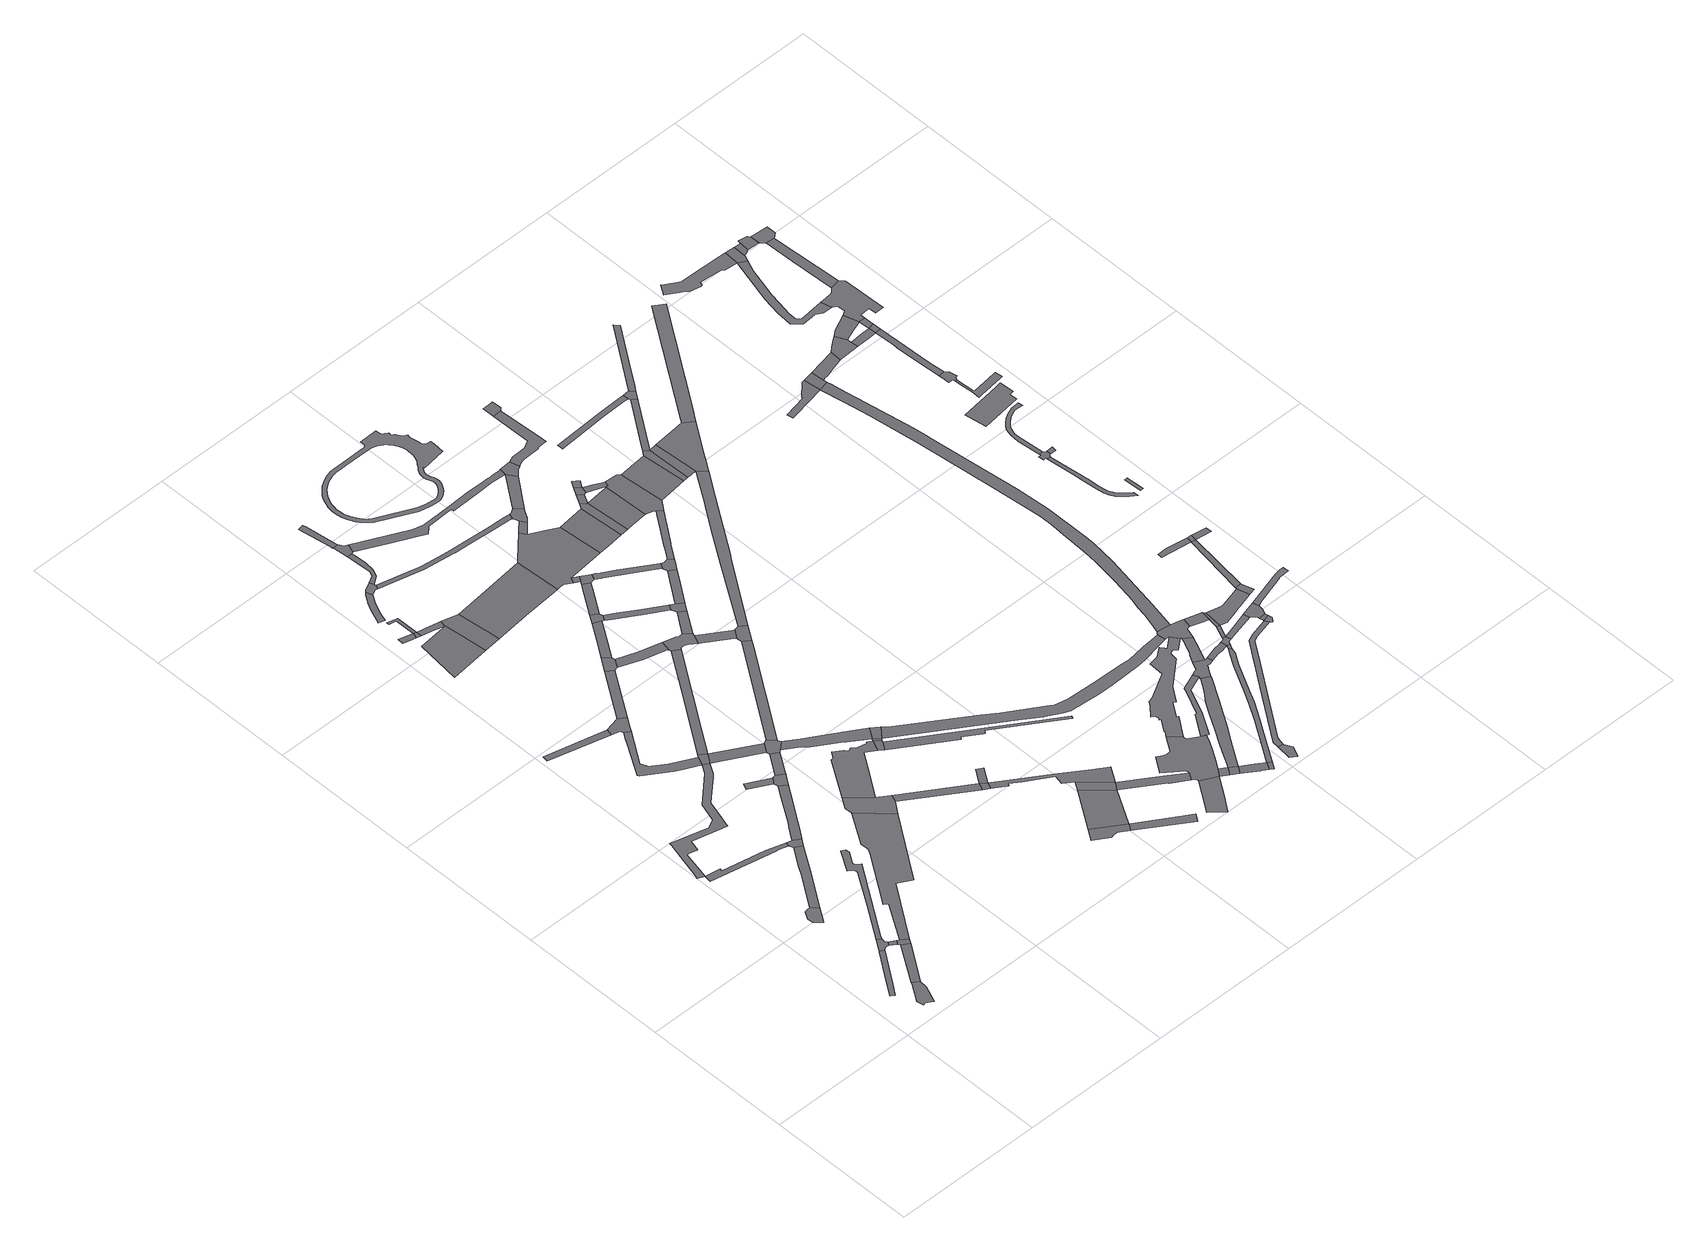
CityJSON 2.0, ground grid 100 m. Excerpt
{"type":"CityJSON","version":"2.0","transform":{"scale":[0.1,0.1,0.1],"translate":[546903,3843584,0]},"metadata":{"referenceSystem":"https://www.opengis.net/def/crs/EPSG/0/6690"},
"CityObjects":{
"road1":{"type":"Road","geometry":[{"type":"MultiSurface","lod":"1","boundaries":[[[0,1,2,3,4,5,6,7,8,9]]]}]},
"road2":{"type":"Road","attributes":{"RoadStructureAttribute.sectionType":"1"},"geometry":[{"type":"MultiSurface","lod":"1","boundaries":[[[10,11,12,13,14,15,16]]]}]},
"road3":{"type":"Road","attributes":{"RoadStructureAttribute.sectionType":"1"},"geometry":[{"type":"MultiSurface","lod":"1","boundaries":[[[17,0,9,18,19]]]}]},
"road4":{"type":"Road","geometry":[{"type":"MultiSurface","lod":"1","boundaries":[[[20,10,16,21,22,23,24,25,26]]]}]},
"road5":{"type":"Road","geometry":[{"type":"MultiSurface","lod":"1","boundaries":[[[27,28,29,30,31,32,33,34,35,36]]]}]},
"road6":{"type":"Road","geometry":[{"type":"MultiSurface","lod":"1","boundaries":[[[23,22,37,38]]]}]},
"road7":{"type":"Road","geometry":[{"type":"MultiSurface","lod":"1","boundaries":[[[38,37,17,19,39,40]]]}]},
"road8":{"type":"Road","attributes":{"RoadStructureAttribute.sectionType":"1"},"geometry":[{"type":"MultiSurface","lod":"1","boundaries":[[[41,42,43,44,45,46,47,48,49,50]]]}]},
"road9":{"type":"Road","attributes":{"RoadStructureAttribute.sectionType":"1"},"geometry":[{"type":"MultiSurface","lod":"1","boundaries":[[[51,52,53,54,27,36,55,56]]]}]},
"road10":{"type":"Road","attributes":{"RoadStructureAttribute.sectionType":"1"},"geometry":[{"type":"MultiSurface","lod":"1","boundaries":[[[57,58,59,60,61,62,63,64,65,66,67,20,26]]]}]},
"road11":{"type":"Road","attributes":{"RoadStructureAttribute.sectionType":"1"},"geometry":[{"type":"MultiSurface","lod":"1","boundaries":[[[68,69,70,71,72,73,74,75,76,77,78,79,80,81,45,82,83,84,85,86,87,88,89,90,91,92,93,94,95,96,97]]]}]},
"road12":{"type":"Road","geometry":[{"type":"MultiSurface","lod":"1","boundaries":[[[50,49,51,56,98,99]]]}]},
"road13":{"type":"Road","attributes":{"RoadStructureAttribute.sectionType":"1"},"geometry":[{"type":"MultiSurface","lod":"1","boundaries":[[[100,101,102,103]]]}]},
"road14":{"type":"Road","attributes":{"RoadStructureAttribute.sectionType":"1"},"geometry":[{"type":"MultiSurface","lod":"1","boundaries":[[[104,105,106,107,108,109,110,40,39,111,112,113,114]]]}]},
"road15":{"type":"Road","attributes":{"RoadStructureAttribute.sectionType":"1"},"geometry":[{"type":"MultiSurface","lod":"1","boundaries":[[[115,116,117,118,119,99,98,120,121,122,123]]]}]},
"road16":{"type":"Road","attributes":{"RoadStructureAttribute.sectionType":"1"},"geometry":[{"type":"MultiSurface","lod":"1","boundaries":[[[124,125,126,127,128,129,130,131,132,133,134,68,135,136,137,138,139,140,141,142]]]}]},
"road17":{"type":"Road","geometry":[{"type":"MultiSurface","lod":"1","boundaries":[[[143,144,145,146]]]}]},
"road18":{"type":"Road","geometry":[{"type":"MultiSurface","lod":"1","boundaries":[[[147,103,102,148,124,142,149,150,151]]]}]},
"road19":{"type":"Road","geometry":[{"type":"MultiSurface","lod":"1","boundaries":[[[152,135,68,97,153]]]}]},
"road20":{"type":"Road","attributes":{"RoadStructureAttribute.sectionType":"1"},"geometry":[{"type":"MultiSurface","lod":"1","boundaries":[[[154,155,156,157,158]]]}]},
"road21":{"type":"Road","attributes":{"RoadStructureAttribute.sectionType":"1"},"geometry":[{"type":"MultiSurface","lod":"1","boundaries":[[[159,160,161,162,163,164,165]]]}]},
"road22":{"type":"Road","geometry":[{"type":"MultiSurface","lod":"1","boundaries":[[[158,157,166,167]]]}]},
"road23":{"type":"Road","attributes":{"RoadStructureAttribute.sectionType":"1"},"geometry":[{"type":"MultiSurface","lod":"1","boundaries":[[[168,169,170,171,172,158,167]]]}]},
"road24":{"type":"Road","geometry":[{"type":"MultiSurface","lod":"1","boundaries":[[[173,146,145,115,123,174]]]}]},
"road25":{"type":"Road","attributes":{"RoadStructureAttribute.sectionType":"1"},"geometry":[{"type":"MultiSurface","lod":"1","boundaries":[[[175,176,177,178,179,180,181,182,183,184,185,186,187,188]]]}]},
"road26":{"type":"Road","attributes":{"RoadStructureAttribute.sectionType":"1"},"geometry":[{"type":"MultiSurface","lod":"1","boundaries":[[[189,153,97,190,191,192]]]}]},
"road27":{"type":"Road","attributes":{"RoadStructureAttribute.sectionType":"1"},"geometry":[{"type":"MultiSurface","lod":"1","boundaries":[[[193,194,195,167,166,196,197,198]]]}]},
"road28":{"type":"Road","geometry":[{"type":"MultiSurface","lod":"1","boundaries":[[[199,200,104,114,201,202,203]]]}]},
"road29":{"type":"Road","attributes":{"RoadStructureAttribute.sectionType":"1"},"geometry":[{"type":"MultiSurface","lod":"1","boundaries":[[[204,173,174,205,206]]]}]},
"road30":{"type":"Road","attributes":{"RoadStructureAttribute.sectionType":"1"},"geometry":[{"type":"MultiSurface","lod":"1","boundaries":[[[207,147,151,208]]]}]},
"road31":{"type":"Road","geometry":[{"type":"MultiSurface","lod":"1","boundaries":[[[209,198,197,161,160,159,165,210,211,212,213]]]}]},
"road32":{"type":"Road","geometry":[{"type":"MultiSurface","lod":"1","boundaries":[[[214,215,216,217,218,175,188,219,220,221,222]]]}]},
"road33":{"type":"Road","geometry":[{"type":"MultiSurface","lod":"1","boundaries":[[[223,192,191,204,206,224,225,226,227]]]}]},
"road34":{"type":"Road","attributes":{"RoadStructureAttribute.sectionType":"1"},"geometry":[{"type":"MultiSurface","lod":"1","boundaries":[[[228,229,230,231,232,233,234,235,236,237,199,203,238,239,240,241,242]]]}]},
"road35":{"type":"Road","attributes":{"RoadStructureAttribute.sectionType":"1"},"geometry":[{"type":"MultiSurface","lod":"1","boundaries":[[[243,244,152,153,245,246,247]]]}]},
"road36":{"type":"Road","attributes":{"RoadStructureAttribute.sectionType":"1"},"geometry":[{"type":"MultiSurface","lod":"1","boundaries":[[[248,249,250,251,252,253,254,255,214,222]]]}]},
"road37":{"type":"Road","geometry":[{"type":"MultiSurface","lod":"1","boundaries":[[[256,207,208,257,258,259]]]}]},
"road38":{"type":"Road","attributes":{"RoadStructureAttribute.sectionType":"1"},"geometry":[{"type":"MultiSurface","lod":"1","boundaries":[[[202,201,260,261]]]}]},
"road39":{"type":"Road","geometry":[{"type":"MultiSurface","lod":"1","boundaries":[[[262,263,264,253,252,265,266,267,268,269,270,271]]]}]},
"road40":{"type":"Road","attributes":{"RoadStructureAttribute.sectionType":"1"},"geometry":[{"type":"MultiSurface","lod":"1","boundaries":[[[272,273,274,275,276,277,278,262,271]]]}]},
"road41":{"type":"Road","attributes":{"RoadStructureAttribute.sectionType":"1"},"geometry":[{"type":"MultiSurface","lod":"1","boundaries":[[[279,280,281,282,225,224,283,284,285,286,287,288,289,290]]]}]},
"road42":{"type":"Road","attributes":{"RoadStructureAttribute.sectionType":"1"},"geometry":[{"type":"MultiSurface","lod":"1","boundaries":[[[291,292,293,256,259,294,295,296]]]}]},
"road43":{"type":"Road","attributes":{"RoadStructureAttribute.sectionType":"1"},"geometry":[{"type":"MultiSurface","lod":"1","boundaries":[[[297,298,258,257,299,300,301,302]]]}]},
"road44":{"type":"Road","attributes":{"RoadStructureAttribute.sectionType":"1"},"geometry":[{"type":"MultiSurface","lod":"1","boundaries":[[[303,304,213,212,211,210,305,306]]]}]},
"road45":{"type":"Road","geometry":[{"type":"MultiSurface","lod":"1","boundaries":[[[242,241,307,308,309]]]}]},
"road46":{"type":"Road","geometry":[{"type":"MultiSurface","lod":"1","boundaries":[[[261,260,310,311]]]}]},
"road47":{"type":"Road","attributes":{"RoadStructureAttribute.sectionType":"1"},"geometry":[{"type":"MultiSurface","lod":"1","boundaries":[[[289,242,309,312]]]}]},
"road48":{"type":"Road","attributes":{"RoadStructureAttribute.sectionType":"1"},"geometry":[{"type":"MultiSurface","lod":"1","boundaries":[[[313,223,227,314,315]]]}]},
"road49":{"type":"Road","geometry":[{"type":"MultiSurface","lod":"1","boundaries":[[[316,317,318,319,320,321,322,323]]]}]},
"road50":{"type":"Road","geometry":[{"type":"MultiSurface","lod":"1","boundaries":[[[324,325,261,311]]]}]},
"road51":{"type":"Road","geometry":[{"type":"MultiSurface","lod":"1","boundaries":[[[326,290,289,312,327]]]}]},
"road52":{"type":"Road","geometry":[{"type":"MultiSurface","lod":"1","boundaries":[[[328,291,296,329,330,331]]]}]},
"road53":{"type":"Road","attributes":{"RoadStructureAttribute.sectionType":"1"},"geometry":[{"type":"MultiSurface","lod":"1","boundaries":[[[332,333,334,335,336,337,338,221,220,339,340,341,342,343,344,345]]]}]},
"road54":{"type":"Road","geometry":[{"type":"MultiSurface","lod":"1","boundaries":[[[346,347,302,301,243,247,348,349,350,351,352,353,354]]]}]},
"road55":{"type":"Road","attributes":{"RoadStructureAttribute.sectionType":"1"},"geometry":[{"type":"MultiSurface","lod":"1","boundaries":[[[355,316,323,356]]]}]},
"road56":{"type":"Road","attributes":{"RoadStructureAttribute.sectionType":"1"},"geometry":[{"type":"MultiSurface","lod":"1","boundaries":[[[357,358,328,331,359,360]]]}]},
"road57":{"type":"Road","attributes":{"RoadStructureAttribute.sectionType":"1"},"geometry":[{"type":"MultiSurface","lod":"1","boundaries":[[[361,362,330,329,363,364,365,366]]]}]},
"road58":{"type":"Road","attributes":{"RoadStructureAttribute.sectionType":"1"},"geometry":[{"type":"MultiSurface","lod":"1","boundaries":[[[367,368,369,370,311,310,371,372,373,374,375,376,377,378]]]}]},
"road59":{"type":"Road","geometry":[{"type":"MultiSurface","lod":"1","boundaries":[[[379,323,322,380,381,382]]]}]},
"road60":{"type":"Road","attributes":{"RoadStructureAttribute.sectionType":"1"},"geometry":[{"type":"MultiSurface","lod":"1","boundaries":[[[383,384,352,351,385,386,387]]]}]},
"road61":{"type":"Road","geometry":[{"type":"MultiSurface","lod":"1","boundaries":[[[388,389,390,391]]]}]},
"road62":{"type":"Road","attributes":{"RoadStructureAttribute.sectionType":"1"},"geometry":[{"type":"MultiSurface","lod":"1","boundaries":[[[392,354,353,393]]]}]},
"road63":{"type":"Road","geometry":[{"type":"MultiSurface","lod":"1","boundaries":[[[377,355,356,378]]]}]},
"road64":{"type":"Road","geometry":[{"type":"MultiSurface","lod":"1","boundaries":[[[391,390,394,357,360,395,396,397]]]}]},
"road65":{"type":"Road","attributes":{"RoadStructureAttribute.sectionType":"1"},"geometry":[{"type":"MultiSurface","lod":"1","boundaries":[[[398,399,400,401,402,403,404,405,406,407,408,267,266,409,410,411,412,413,414,415,416,417,418,419,420,421,422,423,424]]]}]},
"road66":{"type":"Road","geometry":[{"type":"MultiSurface","lod":"1","boundaries":[[[425,426,427,428,429,430,431,432,433,434,308,307]]]}]},
"road67":{"type":"Road","geometry":[{"type":"MultiSurface","lod":"1","boundaries":[[[366,365,392,393,435,436]]]}]},
"road68":{"type":"Road","geometry":[{"type":"MultiSurface","lod":"1","boundaries":[[[437,438,439,387,386,313,315,440]]]}]},
"road69":{"type":"Road","geometry":[{"type":"MultiSurface","lod":"1","boundaries":[[[441,442,303,306,443,444,389,388,445,446,447,448]]]}]},
"road70":{"type":"Road","attributes":{"RoadStructureAttribute.sectionType":"1"},"geometry":[{"type":"MultiSurface","lod":"1","boundaries":[[[449,450,451,452,453,454,455,456,457,458,459,460,461,462,463,464,465,466,467,468,469,470,471,472,473,474,475,476,477,478,479,480,481,482,483,484,485,486,487,488,489,490,491,492,493,494,495,496,497,498,499,500,501,502,503,504,505,506,507,508,509,510,511,512,513,514,515,516,517,518,519,520,521,522,523,524,525,526,527,528,529,530,531,532,533,534,535,536,537,538,539,540,541,542,543,544,545,546,547,548,549],[550,551,552,553,554,555,556,557,558,559,560,561,562,563,564,565,566,567,568,569,570,571,572,573,574,575,576,577,578,579,580,581,582,583,584,585,586,587,588,589,590,591,592,593,594,595,596,597,598,599,600,601,602,603,604,605,606,607,608,609,610,611,612,613,614,615,616,617,618,619,620,621,622,623,624,625,626,627,628,629,630,631,632,633,634,635,636,637,638,639,640,641,642,643,644,645]]]}]},
"road71":{"type":"Road","attributes":{"RoadStructureAttribute.sectionType":"1"},"geometry":[{"type":"MultiSurface","lod":"1","boundaries":[[[646,647,648,649,397,396,650,651,652,653,654]]]}]},
"road72":{"type":"Road","attributes":{"RoadStructureAttribute.sectionType":"1"},"geometry":[{"type":"MultiSurface","lod":"1","boundaries":[[[655,656,378,356,657,658,659,660,661,662,663]]]}]},
"road73":{"type":"Road","attributes":{"RoadStructureAttribute.sectionType":"1"},"geometry":[{"type":"MultiSurface","lod":"1","boundaries":[[[664,665,441,448,666,667,668]]]}]},
"road74":{"type":"Road","attributes":{"RoadStructureAttribute.sectionType":"1"},"geometry":[{"type":"MultiSurface","lod":"1","boundaries":[[[669,670,436,435,671,672]]]}]},
"road75":{"type":"Road","attributes":{"RoadStructureAttribute.sectionType":"1"},"geometry":[{"type":"MultiSurface","lod":"1","boundaries":[[[673,674,675,676,677,678,679]]]}]},
"road76":{"type":"Road","geometry":[{"type":"MultiSurface","lod":"1","boundaries":[[[680,681,682,683,684,685,686,687,688,345,344,689,690,664,668,691,692,693]]]}]},
"road77":{"type":"Road","geometry":[{"type":"MultiSurface","lod":"1","boundaries":[[[694,654,653,669,672,695,696,697,698,699]]]}]},
"road78":{"type":"Road","attributes":{"RoadStructureAttribute.sectionType":"1"},"geometry":[{"type":"MultiSurface","lod":"1","boundaries":[[[700,446,445,701,702]]]}]},
"road79":{"type":"Road","attributes":{"RoadStructureAttribute.sectionType":"1"},"geometry":[{"type":"MultiSurface","lod":"1","boundaries":[[[423,703,704,680,693,705]]]}]},
"road80":{"type":"Road","attributes":{"RoadStructureAttribute.sectionType":"1"},"geometry":[{"type":"MultiSurface","lod":"1","boundaries":[[[706,707,708,709,710,711,712,663,662,713,673,679,714,715,716,717,718,719,720,721,722,723,724,725,726]]]}]},
"road81":{"type":"Road","geometry":[{"type":"MultiSurface","lod":"1","boundaries":[[[714,679,727,728]]]}]},
"road82":{"type":"Road","attributes":{"RoadStructureAttribute.sectionType":"1"},"geometry":[{"type":"MultiSurface","lod":"1","boundaries":[[[729,730,731,732,733,734,735,736,737,738,739,740,327,312,741,742,743,744,745,746,747,748,749,750,751,752]]]}]},
"road83":{"type":"Road","geometry":[{"type":"MultiSurface","lod":"1","boundaries":[[[753,754,755,700,702,756,757]]]}]},
"road84":{"type":"Road","geometry":[{"type":"MultiSurface","lod":"1","boundaries":[[[728,727,758,759]]]}]},
"road85":{"type":"Road","attributes":{"RoadStructureAttribute.sectionType":"1"},"geometry":[{"type":"MultiSurface","lod":"1","boundaries":[[[760,761,762,763,764,765,766,767,768,699,698,769,770,771,772,773,774,775,776]]]}]},
"road86":{"type":"Road","attributes":{"RoadStructureAttribute.sectionType":"1"},"geometry":[{"type":"MultiSurface","lod":"1","boundaries":[[[777,778,753,757,779]]]}]},
"road87":{"type":"Road","geometry":[{"type":"MultiSurface","lod":"1","boundaries":[[[780,781,424,423,705,782,783,784,785,786]]]}]},
"road88":{"type":"Road","attributes":{"RoadStructureAttribute.sectionType":"6"},"geometry":[{"type":"MultiSurface","lod":"1","boundaries":[[[787,788,789,759,758,790,791,792,793,794]]]}]},
"road89":{"type":"Road","attributes":{"RoadStructureAttribute.sectionType":"1"},"geometry":[{"type":"MultiSurface","lod":"1","boundaries":[[[795,757,756,796,797,798]]]}]},
"road90":{"type":"Road","attributes":{"RoadStructureAttribute.sectionType":"1"},"geometry":[{"type":"MultiSurface","lod":"1","boundaries":[[[799,777,779,800,801]]]}]},
"road91":{"type":"Road","attributes":{"RoadStructureAttribute.sectionType":"1"},"geometry":[{"type":"MultiSurface","lod":"1","boundaries":[[[802,803,804,805,806,807,437,440,808,809,810,811]]]}]},
"road92":{"type":"Road","geometry":[{"type":"MultiSurface","lod":"1","boundaries":[[[794,793,812,813]]]}]},
"road93":{"type":"Road","geometry":[{"type":"MultiSurface","lod":"1","boundaries":[[[814,815,816,817,799,801]]]}]},
"road94":{"type":"Road","attributes":{"RoadStructureAttribute.sectionType":"1"},"geometry":[{"type":"MultiSurface","lod":"1","boundaries":[[[818,819,820,801,800,821,822,823,824,825]]]}]},
"road95":{"type":"Road","geometry":[{"type":"MultiSurface","lod":"1","boundaries":[[[826,825,824,795,798,827,760,776,828,829,830]]]}]},
"road96":{"type":"Road","attributes":{"RoadStructureAttribute.sectionType":"1"},"geometry":[{"type":"MultiSurface","lod":"1","boundaries":[[[831,832,833,834,835,836,837,838,839,840,841,842,843,844,845,846,847,780,786]]]}]},
"road97":{"type":"Road","geometry":[{"type":"MultiSurface","lod":"1","boundaries":[[[848,849,850,851,852,853]]]}]},
"road98":{"type":"Road","attributes":{"RoadStructureAttribute.sectionType":"1"},"geometry":[{"type":"MultiSurface","lod":"1","boundaries":[[[854,855,856,857,858,859,860,861,728,759,862,863,864,865,866,867,868]]]}]},
"road99":{"type":"Road","attributes":{"RoadStructureAttribute.sectionType":"1"},"geometry":[{"type":"MultiSurface","lod":"1","boundaries":[[[869,870,871,872,873,874,720,875,876,877,878,879,880]]]}]},
"road100":{"type":"Road","attributes":{"RoadStructureAttribute.sectionType":"1"},"geometry":[{"type":"MultiSurface","lod":"1","boundaries":[[[881,882,883,884,885,886,887,888,889,890,891,892,893,894,895,896,897,706,726,898,899,900,901,902,903,904,905,906,907]]]}]},
"road101":{"type":"Road","attributes":{"RoadStructureAttribute.sectionType":"1"},"geometry":[{"type":"MultiSurface","lod":"1","boundaries":[[[908,909,830,829,910,911]]]}]},
"road102":{"type":"Road","geometry":[{"type":"MultiSurface","lod":"1","boundaries":[[[912,913,914,915,844,843,916]]]}]},
"road103":{"type":"Road","attributes":{"RoadStructureAttribute.sectionType":"1"},"geometry":[{"type":"MultiSurface","lod":"1","boundaries":[[[917,918,919,920,921,922,923,794,813,924,925,926,927,928,929,930]]]}]},
"road104":{"type":"Road","geometry":[{"type":"MultiSurface","lod":"1","boundaries":[[[931,908,911,932,933]]]}]},
"road105":{"type":"Road","attributes":{"RoadStructureAttribute.sectionType":"1"},"geometry":[{"type":"MultiSurface","lod":"1","boundaries":[[[934,933,932,935,936,937,802]]]}]},
"road106":{"type":"Road","geometry":[{"type":"MultiSurface","lod":"1","boundaries":[[[938,939,940,869,880,941,854,868,942,943,944,945,946,947,948]]]}]},
"road107":{"type":"Road","attributes":{"RoadStructureAttribute.sectionType":"1"},"geometry":[{"type":"MultiSurface","lod":"1","boundaries":[[[949,950,951,952,953,954,955,956,957,958,959,960,961]]]}]},
"road108":{"type":"Road","attributes":{"RoadStructureAttribute.sectionType":"1"},"geometry":[{"type":"MultiSurface","lod":"1","boundaries":[[[962,963,964,965,966,967,968,848,853,969,970,971,972,973]]]}]},
"road109":{"type":"Road","attributes":{"RoadStructureAttribute.sectionType":"7"},"geometry":[{"type":"MultiSurface","lod":"1","boundaries":[[[974,975,976,977,938,948,978,979,980]]]}]},
"road110":{"type":"Road","geometry":[{"type":"MultiSurface","lod":"1","boundaries":[[[981,934,802,811,982,983,984,985,986,987]]]}]},
"road111":{"type":"Road","attributes":{"RoadStructureAttribute.sectionType":"1"},"geometry":[{"type":"MultiSurface","lod":"1","boundaries":[[[988,989,931,933,990,991,992]]]}]},
"road112":{"type":"Road","attributes":{"RoadStructureAttribute.sectionType":"1"},"geometry":[{"type":"MultiSurface","lod":"1","boundaries":[[[993,994,995,947,946,996,997,998,999]]]}]},
"road113":{"type":"Road","geometry":[{"type":"MultiSurface","lod":"1","boundaries":[[[1000,1001,752,751,1002,881,907,974,980,1003,1004,1005,1006,1007]]]}]},
"road114":{"type":"Road","attributes":{"RoadStructureAttribute.sectionType":"7"},"geometry":[{"type":"MultiSurface","lod":"1","boundaries":[[[1008,999,917,930]]]}]},
"road115":{"type":"Road","geometry":[{"type":"MultiSurface","lod":"1","boundaries":[[[1009,1010,1011,993,999,1008,1012,1013,1014]]]}]},
"road116":{"type":"Road","geometry":[{"type":"MultiSurface","lod":"1","boundaries":[[[1015,1016,949,961,1017,1018,1019,1020,988,992,1021]]]}]},
"road117":{"type":"Road","attributes":{"RoadStructureAttribute.sectionType":"7"},"geometry":[{"type":"MultiSurface","lod":"1","boundaries":[[[1022,1009,1014,1023]]]}]},
"road118":{"type":"Road","attributes":{"RoadStructureAttribute.sectionType":"1"},"geometry":[{"type":"MultiSurface","lod":"1","boundaries":[[[1024,1005,1004,1025,1026,1027]]]}]},
"road119":{"type":"Road","geometry":[{"type":"MultiSurface","lod":"1","boundaries":[[[1027,1026,1028,1022,1023,1029]]]}]},
"road120":{"type":"Road","attributes":{"RoadStructureAttribute.sectionType":"1"},"geometry":[{"type":"MultiSurface","lod":"1","boundaries":[[[1030,1031,1032,1014,1013,1033,1034]]]}]},
"road121":{"type":"Road","attributes":{"RoadStructureAttribute.sectionType":"1"},"geometry":[{"type":"MultiSurface","lod":"1","boundaries":[[[1035,1036,1037,1038,1029,1023,1039,1040,1041,1042,1043,1044]]]}]},
"road122":{"type":"Road","geometry":[{"type":"MultiSurface","lod":"1","boundaries":[[[1045,962,973,1046,1047,1048]]]}]},
"road123":{"type":"Road","attributes":{"RoadStructureAttribute.sectionType":"1"},"geometry":[{"type":"MultiSurface","lod":"1","boundaries":[[[1049,1050,1051,962,1045]]]}]},
"road124":{"type":"Road","geometry":[{"type":"MultiSurface","lod":"1","boundaries":[[[1052,1030,1034,1053,1050,1049,1054,1055]]]}]},
"road125":{"type":"Road","attributes":{"RoadStructureAttribute.sectionType":"1"},"geometry":[{"type":"MultiSurface","lod":"1","boundaries":[[[1056,1015,1021,1057,1058,1059]]]}]},
"road126":{"type":"Road","attributes":{"RoadStructureAttribute.sectionType":"1"},"geometry":[{"type":"MultiSurface","lod":"1","boundaries":[[[1060,1061,1062,1063,1064,1065,1066,1067,1068,1069,1070,1071,1072,1073,1074,1075,1076,1077,1078,1079,1080,1081,1082,1083,1084,1085,1086,1087,1088,1089,1090,1091,1092,1093,1094,1095,1000,1007]]]}]},
"road127":{"type":"Road","attributes":{"RoadStructureAttribute.sectionType":"1"},"geometry":[{"type":"MultiSurface","lod":"1","boundaries":[[[1096,1097,981,987,1098,1099,1100,1101]]]}]},
"road128":{"type":"Road","geometry":[{"type":"MultiSurface","lod":"1","boundaries":[[[1102,1103,1035,1044,1104]]]}]},
"road129":{"type":"Road","geometry":[{"type":"MultiSurface","lod":"1","boundaries":[[[1105,1106,1107,1108,1109,1110,1111,1075]]]}]},
"road130":{"type":"Road","attributes":{"RoadStructureAttribute.sectionType":"1"},"geometry":[{"type":"MultiSurface","lod":"1","boundaries":[[[1112,1113,1114,1115,1116,1052,1055,1117,1118,1119,1120,1121,1122]]]}]},
"road131":{"type":"Road","geometry":[{"type":"MultiSurface","lod":"1","boundaries":[[[1123,1124,1125,1126,1127]]]}]},
"road132":{"type":"Road","attributes":{"RoadStructureAttribute.sectionType":"1"},"geometry":[{"type":"MultiSurface","lod":"1","boundaries":[[[1126,1103,1102,1128]]]}]},
"road133":{"type":"Road","geometry":[{"type":"MultiSurface","lod":"1","boundaries":[[[1127,1126,1128,1129]]]}]},
"road134":{"type":"Road","geometry":[{"type":"MultiSurface","lod":"1","boundaries":[[[1130,1105,1075,1074,1131]]]}]},
"road135":{"type":"Road","attributes":{"RoadStructureAttribute.sectionType":"1"},"geometry":[{"type":"MultiSurface","lod":"1","boundaries":[[[1132,1129,1128,1133,1134,1135]]]}]},
"road136":{"type":"Road","attributes":{"RoadStructureAttribute.sectionType":"1"},"geometry":[{"type":"MultiSurface","lod":"1","boundaries":[[[1136,1137,1138,1139,1140,1141,1142,1143,1144,1145,1146,1147,1148,1149,1150,1151,1152,1153,1154,1155,1156,1157,1158]]]}]},
"road137":{"type":"Road","geometry":[{"type":"MultiSurface","lod":"1","boundaries":[[[1159,1160,1161,1162,1163,1164,1165,1147,1146,1166,1167,1168]]]}]},
"road138":{"type":"Road","attributes":{"RoadStructureAttribute.sectionType":"1"},"geometry":[{"type":"MultiSurface","lod":"1","boundaries":[[[1169,1130,1131,1170,1171,1172,1173,1174]]]}]},
"road139":{"type":"Road","geometry":[{"type":"MultiSurface","lod":"1","boundaries":[[[1175,1176,1177,1178,1179]]]}]},
"road140":{"type":"Road","geometry":[{"type":"MultiSurface","lod":"1","boundaries":[[[1180,1181,1168,1167]]]}]},
"road141":{"type":"Road","attributes":{"RoadStructureAttribute.sectionType":"1"},"geometry":[{"type":"MultiSurface","lod":"1","boundaries":[[[1182,1183,1184,1185,1186,1187,1188,1189,1190,1191,1192,1160,1159,1193,1194,1195,1196,1197,1198,1199,1200,1201,1202]]]}]},
"road142":{"type":"Road","geometry":[{"type":"MultiSurface","lod":"1","boundaries":[[[1203,1204,1205,1169,1174,1206,1207,1208,1209]]]}]},
"road143":{"type":"Road","attributes":{"RoadStructureAttribute.sectionType":"1"},"geometry":[{"type":"MultiSurface","lod":"1","boundaries":[[[1210,1211,1212,1213,1214,1215,1216,1217]]]}]},
"road144":{"type":"Road","attributes":{"RoadStructureAttribute.sectionType":"1"},"geometry":[{"type":"MultiSurface","lod":"1","boundaries":[[[1218,1219,1220,1221,1222,1223,1224,1225,1226,1227,1228,1229,1230,1231,1232,1233,1234,1235,1236,1237,1238]]]}]},
"road145":{"type":"Road","geometry":[{"type":"MultiSurface","lod":"1","boundaries":[[[1239,1240,1241,1242,1243,1244,1245,1246,1247,1248,1249,1250,1251,1252]]]}]},
"road146":{"type":"Road","attributes":{"RoadStructureAttribute.sectionType":"1"},"geometry":[{"type":"MultiSurface","lod":"1","boundaries":[[[1253,1254,1207,1206,1255,1256]]]}]},
"road147":{"type":"Road","attributes":{"RoadStructureAttribute.sectionType":"1"},"geometry":[{"type":"MultiSurface","lod":"1","boundaries":[[[1257,1258,1259,1203,1209,1260,1261,1262,1263,1264]]]}]},
"road148":{"type":"Road","attributes":{"RoadStructureAttribute.sectionType":"1"},"geometry":[{"type":"MultiSurface","lod":"1","boundaries":[[[1265,1266,1267,1256,1268,1269,1270,1271,1240,1239]]]}]},
"road149":{"type":"Road","attributes":{"RoadStructureAttribute.sectionType":"1"},"geometry":[{"type":"MultiSurface","lod":"1","boundaries":[[[1272,1273,1274,1275,1248,1247,1276,1277,1278,1279,1280,1281,1282]]]}]},
"road150":{"type":"Road","attributes":{"RoadStructureAttribute.sectionType":"1"},"geometry":[{"type":"MultiSurface","lod":"1","boundaries":[[[1237,1283,1284,1285,1286,1287,1288,1289,1290,1291,1292,1293,1294,1295,1296,1297,1298]]]}]},
"road151":{"type":"Road","geometry":[{"type":"MultiSurface","lod":"1","boundaries":[[[1299,1253,1256,1267]]]}]},
"road152":{"type":"Road","attributes":{"RoadStructureAttribute.sectionType":"1"},"geometry":[{"type":"MultiSurface","lod":"1","boundaries":[[[1300,1301,1264,1302,1303,1253,1299]]]}]},
"road153":{"type":"Road","geometry":[{"type":"MultiSurface","lod":"1","boundaries":[[[1304,1305,1306,1307,1308,1290,1289,1309,1310,1311,1257,1264,1301,1312,1313,1314,1315,1316]]]}]},
"road154":{"type":"Road","geometry":[{"type":"MultiSurface","lod":"1","boundaries":[[[1317,1238,1237,1298,1318,1319,1320]]]}]},
"road155":{"type":"Road","attributes":{"RoadStructureAttribute.sectionType":"1"},"geometry":[{"type":"MultiSurface","lod":"1","boundaries":[[[1320,1319,1321,1322,1323,1324,1325]]]}]},
"road156":{"type":"Road","geometry":[{"type":"MultiSurface","lod":"1","boundaries":[[[1326,1325,1324,1327,1328,1329]]]}]},
"road157":{"type":"Road","attributes":{"RoadStructureAttribute.sectionType":"1"},"geometry":[{"type":"MultiSurface","lod":"1","boundaries":[[[1330,1331,1305,1304,1332]]]}]},
"road158":{"type":"Road","attributes":{"RoadStructureAttribute.sectionType":"1"},"geometry":[{"type":"MultiSurface","lod":"1","boundaries":[[[1328,1327,1333]]]}]},
"road159":{"type":"Road","geometry":[{"type":"MultiSurface","lod":"1","boundaries":[[[1328,1333,1330,1332,1334,1335]]]}]}
},
"vertices":[
[301,281,0],[293,268,0],[231,171,0],[221,156,0],[232,109,0],[247,113,0],[260,106,0],[291,87,0],[336,199,0],[343,254,0],
[340,579,0],[236,427,0],[146,294,0],[143,290,0],[169,273,0],[220,347,0],[370,567,0],
[463,535,0],[363,284,0],[510,503,0],
[393,660,0],[385,580,0],[410,577,0],[427,600,0],[414,612,0],[414,622,0],[417,637,0],
[296,1094,0],[280,1092,0],[275,1091,0],[257,1089,0],[229,1041,0],[230,1025,0],[231,1018,0],[233,999,0],[274,959,0],[337,1054,0],
[452,550,0],[470,573,0],
[531,534,0],[485,566,0],
[473,1573,0],[430,1585,0],[142,1644,0],[146,1661,0],[46,1678,0],[40,1631,0],[467,1543,0],[490,1538,0],[547,1523,0],[554,1551,0],
[558,1494,0],[475,1368,0],[439,1307,0],[375,1212,0],[502,1303,0],[606,1464,0],
[424,655,0],[744,1136,0],[711,1163,0],[711,1180,0],[760,1253,0],[755,1276,0],[730,1292,0],[646,1155,0],[682,1127,0],[682,1105,0],[542,884,0],
[637,2312,0],[605,2259,0],[598,2251,0],[422,2087,0],[385,1964,0],[324,1936,0],[190,1971,0],[184,1972,0],[83,1999,0],[79,1981,0],[53,1882,0],[28,1784,0],[12,1722,0],[5,1697,0],[73,1792,0],[92,1871,0],[96,1870,0],[106,1868,0],[160,1854,0],[174,1910,0],[179,1927,0],[377,1880,0],[409,1872,0],[413,1885,0],[429,1939,0],[467,2067,0],[530,2124,0],[615,2201,0],[636,2219,0],[678,2292,0],
[637,1509,0],[593,1540,0],
[42,2974,0],[36,2937,0],[436,2835,0],[447,2878,0],
[979,1459,0],[847,1247,0],[849,1213,0],[851,1196,0],[831,1159,0],[612,827,0],[637,810,0],[775,897,0],[868,846,0],[959,980,0],[1161,1277,0],
[831,1898,0],[791,1842,0],[672,1656,0],[653,1630,0],[605,1561,0],[681,1572,0],[714,1620,0],[818,1779,0],[877,1866,0],
[497,2798,0],[473,2760,0],[449,2721,0],[443,2711,0],[359,2570,0],[353,2561,0],[335,2531,0],[319,2505,0],[328,2496,0],[489,2388,0],[515,2372,0],[664,2369,0],[509,2448,0],[415,2514,0],[408,2530,0],[394,2558,0],[392,2562,0],[483,2699,0],[533,2775,0],
[702,2042,0],[682,2002,0],[823,1928,0],[852,1964,0],
[545,2901,0],[489,2821,0],[552,2805,0],[580,2847,0],[594,2869,0],
[674,2383,0],[719,2352,0],
[96,4196,0],[91,4157,0],[132,4147,0],[176,4135,0],[186,4172,0],
[374,3934,0],[374,3936,0],[358,4089,0],[340,4087,0],[151,4067,0],[117,3766,0],[389,3795,0],
[208,4127,0],[209,4164,0],
[209,4317,0],[145,4331,0],[138,4333,0],[140,4314,0],[187,4307,0],
[876,1970,0],[924,1935,0],
[218,4585,0],[205,4572,0],[178,4529,0],[174,4522,0],[151,4479,0],[131,4436,0],[114,4390,0],[105,4366,0],[144,4353,0],[167,4421,0],[186,4461,0],[198,4487,0],[228,4534,0],[233,4546,0],
[745,2338,0],[715,2271,0],[964,2132,0],[1004,2190,0],
[309,4143,0],[302,4144,0],[298,4145,0],[293,4106,0],[353,4090,0],[363,4130,0],
[1022,1582,0],[977,1510,0],[1215,1355,0],[1236,1403,0],[1158,1455,0],
[969,2110,0],[938,1956,0],[1017,2080,0],
[752,3213,0],[799,3180,0],
[420,4116,0],[505,3807,0],[496,3900,0],[495,3902,0],[475,4102,0],
[285,4627,0],[233,4599,0],[230,4599,0],[228,4596,0],[227,4594,0],[272,4563,0],[288,4559,0],[298,4587,0],[296,4598,0],
[1031,2201,0],[1032,2091,0],[1082,2136,0],[1077,2147,0],[1074,2156,0],
[1425,1800,0],[1417,1792,0],[1360,1804,0],[1327,1829,0],[1307,1818,0],[1284,1838,0],[1285,1841,0],[1230,1880,0],[1199,1836,0],[1184,1836,0],[1222,1550,0],[1291,1653,0],[1355,1751,0],[1421,1708,0],[1455,1782,0],
[1132,3069,0],[964,2817,0],[820,2502,0],[978,2737,0],[1179,3038,0],
[351,4637,0],[372,4682,0],[379,4755,0],[374,4842,0],[373,4856,0],[338,4855,0],[350,4688,0],[333,4653,0],
[811,3302,0],[825,3187,0],[856,3241,0],[853,3261,0],
[1630,1082,0],[1651,1130,0],
[331,4961,0],[332,4945,0],[336,4895,0],[375,4857,0],[387,4863,0],[405,4918,0],[384,4928,0],[380,4935,0],[369,4954,0],[364,4962,0],
[359,4999,0],[334,5183,0],[330,5206,0],[291,5201,0],[292,5200,0],[323,4981,0],[326,4961,0],
[1386,1947,0],[1356,1964,0],[1264,2019,0],[1175,2072,0],[1133,2027,0],[1162,1999,0],[1170,1992,0],[1316,1896,0],[1335,1883,0],[1344,1876,0],[1462,1793,0],[1510,1866,0],
[961,3529,0],[890,3422,0],[838,3343,0],[886,3313,0],[974,3448,0],[1013,3508,0],
[1125,3156,0],[993,3191,0],[975,3130,0],[1110,3093,0],[1128,3085,0],[1140,3151,0],
[989,4157,0],[709,4125,0],[740,3831,0],[1008,3856,0],
[1454,1686,0],[1488,1738,0],[1493,1748,0],
[1670,1056,0],[1689,1100,0],
[1505,1760,0],
[1464,2847,0],[1480,2767,0],[1512,2815,0],
[1841,448,0],[1793,375,0],[1892,310,0],[1912,317,0],[1938,318,0],[1939,320,0],[2005,276,0],[2035,321,0],
[1753,1197,0],[1715,1222,0],
[1537,1848,0],[1561,1829,0],
[998,3586,0],[1026,3500,0],[1048,3535,0],[1042,3558,0],
[1174,4465,0],[1142,4467,0],[1078,4471,0],[769,4492,0],[635,4509,0],[577,4516,0],[506,4534,0],[577,4486,0],[783,4461,0],[792,4457,0],[906,4449,0],[1077,4437,0],[1207,4428,0],[1221,4462,0],
[1236,3119,0],[1225,3127,0],[1185,3047,0],[1211,3049,0],[1234,3039,0],[1281,3007,0],[1307,3065,0],[1310,3083,0],[1267,3123,0],
[2011,707,0],[2169,555,0],
[1131,3791,0],[1110,3758,0],[1147,3717,0],[1175,3762,0],
[1238,3417,0],[1117,3492,0],[1064,3476,0],[1220,3379,0],[1350,3298,0],[1372,3334,0],
[2270,708,0],[2185,765,0],[2006,886,0],[1884,969,0],[1756,999,0],[1768,1014,0],[1833,971,0],[1862,953,0],[1996,870,0],[1982,808,0],[2047,764,0],[2204,603,0],
[2230,196,0],[2056,243,0],[2324,64,0],[2357,114,0],
[1488,2947,0],[1312,3061,0],[1452,2893,0],[1462,2886,0],[1501,2939,0],
[1122,3866,0],[1107,3831,0],[1142,3809,0],[1162,3843,0],
[1365,3264,0],[1411,3233,0],
[1137,3800,0],[1190,3765,0],[1208,3769,0],[1226,3806,0],
[1376,4746,0],[1336,4746,0],[1327,4747,0],[1295,4747,0],[1178,4749,0],[1010,4742,0],[830,4736,0],[823,4736,0],[818,4737,0],[781,4747,0],[748,4755,0],[578,4768,0],[711,4707,0],[789,4670,0],[824,4704,0],[831,4710,0],[1011,4715,0],[1012,4710,0],[1014,4700,0],[1134,4701,0],[1224,4704,0],[1295,4707,0],[1308,4708,0],[1327,4707,0],[1334,4706,0],[1419,4701,0],[1426,4744,0],
[1817,1445,0],[1818,1446,0],[1831,1461,0],[1936,1390,0],[1947,1384,0],[1961,1403,0],[2236,1223,0],[2379,1129,0],[2389,1144,0],[2252,1235,0],
[1446,3285,0],[1400,3316,0],
[1531,2945,0],[1515,2942,0],[1511,2941,0],[1578,2914,0],
[1155,4321,0],[1008,4176,0],[1031,3858,0],[1059,3861,0],[1375,3893,0],[1353,4192,0],[1275,4232,0],[1182,4281,0],
[1274,5180,0],[1257,5189,0],[1249,5196,0],[1246,5202,0],[1245,5220,0],[1242,5246,0],[1239,5254,0],[1236,5266,0],[1235,5280,0],[1237,5290,0],[1240,5301,0],[1215,5318,0],[1195,5345,0],[1191,5354,0],[1174,5366,0],[1172,5373,0],[1173,5383,0],[1175,5389,0],[1138,5413,0],[1133,5447,0],[1013,5445,0],[1013,5425,0],[1013,5419,0],[1009,5411,0],[1004,5405,0],[1002,5404,0],[997,5402,0],[986,5400,0],[832,5400,0],[793,5400,0],[753,5399,0],[729,5396,0],[706,5391,0],[685,5384,0],[664,5375,0],[644,5364,0],[620,5348,0],[598,5329,0],[578,5307,0],[573,5300,0],[561,5283,0],[547,5257,0],[538,5235,0],[531,5212,0],[530,5208,0],[526,5189,0],[523,5165,0],[523,5141,0],[528,5099,0],[542,5058,0],[563,5019,0],[576,5000,0],[592,4981,0],[611,4962,0],[630,4947,0],[874,4830,0],[902,4823,0],[950,4814,0],[989,4811,0],[995,4810,0],[1004,4809,0],[1013,4810,0],[1022,4812,0],[1030,4814,0],[1034,4816,0],[1037,4817,0],[1040,4819,0],[1044,4821,0],[1047,4823,0],[1082,4851,0],[1089,4860,0],[1094,4866,0],[1098,4872,0],[1102,4879,0],[1106,4886,0],[1110,4894,0],[1114,4903,0],[1117,4913,0],[1120,4924,0],[1121,4936,0],[1119,4950,0],[1115,4963,0],[1111,4974,0],[1107,4983,0],[1105,4990,0],[1103,4997,0],[1102,5004,0],[1102,5011,0],[1103,5018,0],[1104,5025,0],[1107,5031,0],[1110,5038,0],[1111,5040,0],[1114,5045,0],[1118,5052,0],[1124,5060,0],[1127,5063,0],[1130,5053,0],[1292,5072,0],[1299,5155,0],[1298,5177,0],[992,4841,0],[953,4844,0],[941,4846,0],[909,4852,0],[885,4859,0],[647,4972,0],[627,4989,0],[609,5005,0],[597,5019,0],[586,5035,0],[570,5070,0],[558,5105,0],[553,5143,0],[553,5163,0],[556,5184,0],[559,5202,0],[560,5204,0],[566,5225,0],[574,5244,0],[586,5267,0],[600,5285,0],[602,5288,0],[619,5307,0],[638,5324,0],[659,5339,0],[677,5348,0],[695,5356,0],[714,5362,0],[734,5366,0],[755,5369,0],[793,5370,0],[836,5370,0],[985,5370,0],[987,5370,0],[1008,5370,0],[1026,5368,0],[1044,5363,0],[1061,5357,0],[1076,5348,0],[1091,5338,0],[1110,5320,0],[1126,5298,0],[1139,5274,0],[1149,5249,0],[1154,5222,0],[1154,5209,0],[1154,5196,0],[1153,5183,0],[1151,5170,0],[1147,5157,0],[1144,5146,0],[1140,5136,0],[1135,5126,0],[1130,5116,0],[1123,5107,0],[1114,5095,0],[1110,5089,0],[1105,5084,0],[1104,5082,0],[1100,5078,0],[1094,5070,0],[1088,5061,0],[1083,5052,0],[1082,5051,0],[1079,5042,0],[1075,5033,0],[1073,5023,0],[1072,5012,0],[1072,5002,0],[1074,4992,0],[1076,4982,0],[1079,4972,0],[1083,4963,0],[1087,4954,0],[1089,4944,0],[1090,4935,0],[1090,4928,0],[1088,4921,0],[1086,4914,0],[1083,4907,0],[1080,4900,0],[1076,4894,0],[1073,4889,0],[1069,4883,0],[1065,4878,0],[1061,4873,0],[1029,4848,0],[1027,4846,0],[1025,4845,0],[1024,4844,0],[1022,4843,0],[1020,4842,0],[1014,4841,0],[1009,4840,0],[1004,4839,0],[998,4840,0],
[1546,3610,0],[1351,3733,0],[1271,3780,0],[1244,3796,0],[1242,3748,0],[1250,3744,0],[1491,3596,0],[1542,3565,0],[1564,3599,0],
[2451,439,0],[2380,487,0],[2346,439,0],[2416,392,0],[2434,415,0],[2416,391,0],[2417,390,0],[2522,321,0],[2554,370,0],
[1222,4387,0],[1165,4331,0],[1198,4298,0],[1200,4299,0],[1248,4349,0],
[1550,3530,0],[1510,3473,0],[1562,3454,0],[1593,3501,0],
[2548,286,0],[2448,138,0],[2409,81,0],[2497,1,0],[2569,105,0],[2611,167,0],[2656,233,0],
[1264,4482,0],[1261,4480,0],[1257,4476,0],[1254,4474,0],[1250,4472,0],[1244,4468,0],[1239,4466,0],[1233,4463,0],[1227,4462,0],[1207,4427,0],[1213,4411,0],[1272,4372,0],[1298,4420,0],[1308,4434,0],
[1581,3589,0],[1628,3552,0],[1632,3558,0],[1633,3560,0],[1642,3572,0],[1610,3594,0],
[1537,4212,0],[1448,3900,0],[1559,3912,0],
[1405,4679,0],[1274,4495,0],[1461,4639,0],
[2657,660,0],[2592,564,0],[2564,561,0],[2544,566,0],[2504,588,0],[2433,485,0],[2555,391,0],[2549,303,0],[2688,281,0],[2717,323,0],[2773,411,0],[2799,460,0],[2820,499,0],[2827,510,0],[2798,528,0],[2769,544,0],[2740,561,0],[2729,568,0],[2724,576,0],[2723,586,0],[2724,594,0],
[2706,200,0],[2737,248,0],
[3050,1251,0],[2982,1243,0],[2928,1237,0],[2873,1239,0],[2650,1247,0],[2507,1253,0],[2467,1253,0],[2380,1274,0],[2341,1299,0],[2118,1442,0],[2030,1506,0],[1612,1787,0],[2152,1330,0],[2272,1249,0],[2278,1246,0],[2371,1194,0],[2413,1177,0],[2626,1162,0],[2726,1160,0],[2926,1165,0],[2991,1173,0],[3108,1197,0],[3180,1209,0],[3173,1263,0],
[1557,4247,0],[1545,4225,0],[1538,4214,0],[1615,3918,0],[1593,4217,0],
[2753,168,0],[2785,216,0],
[1829,3911,0],[1804,3875,0],[1796,3863,0],[1776,3834,0],[1747,3793,0],[1707,3735,0],[1676,3691,0],[1656,3661,0],[1617,3605,0],[1649,3583,0],[1670,3614,0],[1703,3662,0],[1711,3673,0],[1765,3749,0],[1834,3848,0],[1837,3852,0],[1859,3880,0],
[1593,4310,0],[1583,4293,0],[1626,4280,0],
[1503,4753,0],[1426,4750,0],[1471,4651,0],[1481,4661,0],[1496,4675,0],[1508,4683,0],[1520,4691,0],
[2891,146,0],[2884,150,0],[2865,163,0],[2834,115,0],[2852,103,0],[2860,98,0],[2892,77,0],[2922,125,0],
[1753,4234,0],[1662,3923,0],[1765,3934,0],[1767,3933,0],
[1622,4360,0],[1645,4286,0],[1655,4331,0],
[2203,3976,0],[2192,3958,0],[2065,3765,0],[2044,3734,0],[1922,3552,0],[1804,3369,0],[1868,3346,0],[1891,3381,0],[2141,3758,0],[2253,3927,0],
[2917,60,0],[2947,108,0],
[1684,4374,0],[1667,4388,0],[1649,4404,0],[1647,4401,0],
[1775,4271,0],[1721,4298,0],[1672,4323,0],[1649,4285,0],[1713,4258,0],[1760,4239,0],[1768,4236,0],[1778,4270,0],
[1863,4263,0],[1811,3918,0],[1873,3899,0],[1907,3948,0],[1881,4247,0],
[1534,4699,0],[1546,4705,0],[1557,4708,0],[1567,4710,0],[1581,4712,0],[1613,4714,0],[1688,4716,0],[1696,4722,0],[1708,4723,0],[1761,4727,0],[1760,4762,0],[1759,4776,0],[1744,5074,0],[1686,5072,0],[1692,4801,0],[1641,4774,0],[1545,4770,0],
[3051,168,0],[3037,66,0],[3078,38,0],[3112,108,0],[3111,108,0],[3086,164,0],
[3111,854,0],[3056,766,0],[2999,699,0],[2950,615,0],[2893,516,0],[2830,410,0],[2802,361,0],[2750,268,0],[2798,236,0],[2857,328,0],[2896,388,0],[2947,468,0],[3064,656,0],[3157,813,0],[3163,824,0],
[3099,903,0],[3033,877,0],[2991,861,0],[2978,829,0],[2906,674,0],[2895,674,0],[2842,506,0],[2932,662,0],[3009,828,0],[3012,829,0],[3099,862,0],[3113,867,0],
[3208,1205,0],[3136,1147,0],[3128,1164,0],[3113,1187,0],[3051,1141,0],[2984,1130,0],[2980,1028,0],[2809,932,0],[2779,925,0],[2758,895,0],[2701,830,0],[2722,815,0],[2727,796,0],[2721,783,0],[2728,777,0],[2676,699,0],[2680,694,0],[2816,726,0],[2805,734,0],[2869,829,0],[2885,817,0],[2952,913,0],[3116,1057,0],[3126,1109,0],[3153,1121,0],[3174,1100,0],[3245,1156,0],
[2077,4266,0],[1938,4253,0],[1908,3948,0],[2099,3969,0],
[1759,5158,0],[1745,5156,0],[1684,5151,0],[1685,5147,0],[1762,5092,0],
[3381,906,0],[3361,878,0],[3309,793,0],[3216,611,0],[3171,527,0],[3102,408,0],[2990,233,0],[3015,217,0],[3127,393,0],[3198,512,0],[3242,597,0],[3336,779,0],[3387,862,0],[3399,899,0],
[2098,4296,0],[2135,3972,0],[2131,4273,0],
[2182,4279,0],[2164,3975,0],[2182,3976,0],[2196,3976,0],
[3165,971,0],[3138,917,0],[3125,914,0],[3106,853,0],[3195,880,0],[3198,880,0],[3208,901,0],[3228,898,0],[3256,905,0],[3247,941,0],[3226,940,0],
[2321,4685,0],[2294,4684,0],[2136,4677,0],[1786,4659,0],[1788,4640,0],[1789,4621,0],[2127,4642,0],[2296,4645,0],[2310,4645,0],[2315,4645,0],[2317,4645,0],[2319,4645,0],[2322,4644,0],
[3678,926,0],[3557,895,0],[3510,875,0],[3423,747,0],[3385,693,0],[3309,581,0],[3057,212,0],[3099,220,0],[3431,705,0],[3530,851,0],[3566,867,0],[3694,899,0],
[3251,1149,0],[3245,1131,0],[3197,1028,0],[3194,1028,0],[3281,1059,0],[3279,1059,0],[3301,1110,0],
[2405,4301,0],[2274,3958,0],[2286,3977,0],[2293,3987,0],[2331,4046,0],[2400,4149,0],[2472,4256,0],
[2329,4631,0],[2124,4335,0],[2142,4290,0],[2345,4587,0],[2357,4603,0],
[3385,974,0],[3365,970,0],[3333,966,0],[3314,921,0],[3346,924,0],[3376,931,0],[3393,936,0],
[3187,1280,0],[3179,1271,0],[3200,1212,0],[3326,1182,0],[3350,1186,0],[3362,1248,0],[3351,1251,0],[3277,1268,0],
[3412,928,0],
[3418,996,0],[3412,981,0],[3396,977,0],[3420,948,0],[3445,954,0],[3437,988,0],
[2365,4686,0],[2343,4685,0],[2324,4642,0],[2326,4640,0],[2327,4638,0],[2328,4636,0],[2394,4657,0],
[3454,1082,0],[3473,1075,0],
[3469,1217,0],[3436,1155,0],[3464,1148,0],[3475,1215,0],
[3461,1127,0],[3487,1199,0],
[3628,1043,0],[3597,1034,0],[3516,1011,0],[3500,968,0],[3636,1002,0],
[3739,1213,0],[3734,1211,0],[3608,1178,0],[3589,1173,0],[3519,1062,0],[3573,1078,0],[3644,1098,0],[3656,1100,0],[3698,1111,0],[3762,1129,0],
[3722,942,0],[3695,898,0],[3707,888,0],[3729,914,0],
[3716,964,0],[3674,958,0],[3677,936,0],
[3730,1072,0],[3673,973,0],[3735,997,0],[3739,1029,0],
[2660,5115,0],[2417,4690,0],[2527,4852,0],[2689,5086,0],
[3316,1450,0],[3391,1855,0],[3411,2026,0],[3415,2107,0],[3416,2394,0],[3409,2498,0],[3398,2634,0],[3325,3256,0],[3324,3260,0],[3314,3348,0],[3311,3370,0],[3246,3761,0],[3233,3837,0],[3216,3938,0],[3212,3962,0],[3143,3945,0],[3172,3780,0],[3203,3608,0],[3250,3255,0],[3307,2728,0],[3343,2389,0],[3343,2315,0],[3342,2272,0],[3337,2194,0],[3328,2021,0],[3325,1963,0],[3320,1919,0],[3313,1870,0],[3303,1799,0],[3294,1741,0],[3281,1667,0],[3271,1614,0],[3259,1558,0],[3243,1495,0],[3228,1426,0],[3204,1335,0],
[2920,5072,0],[2421,4324,0],[2488,4279,0],[2509,4311,0],[2510,4313,0],[2988,5027,0],
[3781,1224,0],[3740,1221,0],[3807,1141,0],
[3128,4061,0],[3111,4057,0],[3028,3977,0],[3029,3967,0],[2875,3937,0],[2883,3894,0],[2910,3900,0],
[4021,1151,0],[3983,1145,0],[3953,1137,0],[3911,1125,0],[3751,1078,0],[3764,1043,0],[3954,1100,0],[3974,1108,0],[3991,1110,0],[4043,1111,0],[4043,1151,0],
[3675,1713,0],[3612,1710,0],[3609,1681,0],[3811,1651,0],[3817,1691,0],
[3840,1646,0],
[3846,1687,0],
[3199,4074,0],[3208,3985,0],
[3921,1675,0],[3845,1646,0],[3948,1632,0],[3948,1671,0],
[3821,2171,0],[3795,2196,0],[3778,2215,0],[3765,2238,0],[3752,2263,0],[3747,2288,0],[3743,2312,0],[3742,2320,0],[3736,2388,0],[3725,2491,0],[3705,2677,0],[3682,2675,0],[3701,2487,0],[3711,2390,0],[3719,2297,0],[3720,2295,0],[3725,2265,0],[3737,2233,0],[3755,2200,0],[3781,2171,0],[3808,2148,0],[3849,2119,0],[3848,2151,0],
[3702,2732,0],[3677,2730,0],[3678,2719,0],[3658,2719,0],[3658,2713,0],[3660,2684,0],[3680,2687,0],[3713,2687,0],[3724,2690,0],[3720,2722,0],
[3388,4113,0],[3230,3995,0],[3244,3995,0],[3293,4009,0],[3372,4032,0],[3387,4036,0],
[3903,2214,0],[3901,2258,0],[3880,2256,0],[3886,2137,0],[3906,2137,0],
[3760,2690,0],[3765,2723,0],
[3868,3104,0],[3815,3098,0],[3764,3080,0],[3734,3062,0],[3709,3039,0],[3692,3019,0],[3677,2997,0],[3670,2977,0],[3663,2947,0],[3663,2924,0],[3661,2887,0],[3686,2922,0],[3688,2947,0],[3698,2977,0],[3707,2999,0],[3730,3025,0],[3757,3047,0],[3789,3065,0],[3814,3073,0],[3847,3073,0],[3872,3069,0],
[3487,4191,0],[3466,4176,0],[3418,4139,0],[3527,4042,0],[3525,4091,0],[3525,4103,0],[3524,4119,0],
[3902,3283,0],[3867,3278,0],[3590,3243,0],[3614,3096,0],[3883,3131,0],[3880,3181,0],[3896,3184,0],[3910,3186,0],
[3420,5085,0],[3391,5084,0],[3299,5088,0],[3295,5088,0],[3172,5092,0],[3150,5104,0],[3090,5141,0],[3069,5154,0],[3027,5086,0],[3106,5037,0],[3107,5037,0],[3129,5024,0],[3151,5005,0],[3224,4988,0],[3237,4993,0],[3243,5014,0],[3295,5010,0],[3389,5001,0],[3410,4985,0],[3498,4979,0],[3501,5081,0],
[3737,3564,0],[3697,3561,0],[3698,3539,0],[3699,3524,0],[3701,3499,0],[3702,3487,0],[3722,3487,0],[3730,3487,0],[3732,3470,0],[3745,3471,0],[3754,3484,0],[3757,3489,0],[3768,3491,0],[3758,3544,0],
[3671,4098,0],[3617,4096,0],[3632,4047,0],[3674,4049,0],
[3639,4273,0],[3583,4247,0],[3525,4220,0],[3545,4128,0],[3570,4137,0],[3603,4150,0],[3652,4168,0],[3669,4174,0],
[3730,3682,0],[3720,3917,0],[3714,4052,0],[3680,3915,0],[3681,3881,0],[3691,3682,0],[3696,3590,0],
[3931,3362,0],[3757,3337,0],[3757,3340,0],[3756,3343,0],[3735,3431,0],[3742,3341,0],[3743,3285,0],[3763,3288,0],[3932,3309,0],[3947,3312,0],[3942,3363,0],
[3411,4664,0],[3389,4542,0],[3379,4431,0],[3434,4378,0],[3530,4388,0],[3572,4362,0],[3635,4360,0],[3620,4433,0],[3452,4414,0],[3429,4439,0],[3431,4501,0],[3436,4532,0],[3461,4665,0],[3470,4698,0],[3516,4872,0],[3548,4948,0],
[3714,4108,0],
[3713,4131,0],[3711,4176,0],[3670,4128,0],[3671,4110,0],
[3805,4483,0],[3741,4472,0],[3716,4444,0],[3704,4442,0],[3664,4438,0],[3656,4350,0],[3667,4337,0],[3668,4292,0],[3710,4208,0],[3781,4210,0],[3781,4160,0],[3842,4162,0],[3834,4458,0],
[3543,5079,0],[3563,4985,0],[3565,4990,0],[3568,5077,0],
[3571,4992,0],[3584,4998,0],[3600,5005,0],[3608,5009,0],[3616,5075,0],
[3619,5099,0],[3691,5005,0],[3691,5070,0],[3678,5088,0],
[3720,4976,0],[3728,4771,0],[3779,4972,0],
[3692,5005,0],
[3810,4999,0],[3812,5064,0]
]}
